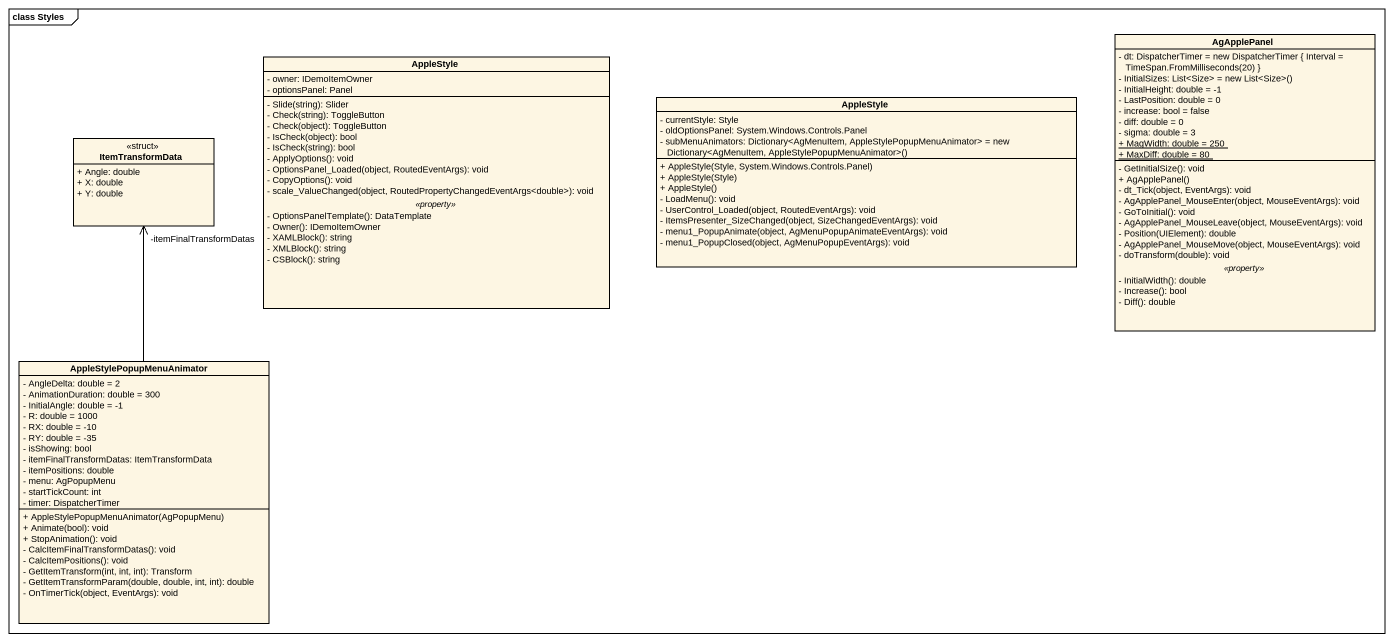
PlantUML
@startuml
mainframe class Styles
hide circle
hide empty members
skinparam classAttributeIconSize 0
class AppleStyle {
  - owner: IDemoItemOwner
  - optionsPanel: Panel
  --
  - Slide(string): Slider
  - Check(string): ToggleButton
  - Check(object): ToggleButton
  - IsCheck(object): bool
  - IsCheck(string): bool
  - ApplyOptions(): void
  - OptionsPanel_Loaded(object, RoutedEventArgs): void
  - CopyOptions(): void
  - scale_ValueChanged(object, RoutedPropertyChangedEventArgs<double>): void
  .. <<property>> ..
  - OptionsPanelTemplate(): DataTemplate
  - Owner(): IDemoItemOwner
  - XAMLBlock(): string
  - XMLBlock(): string
  - CSBlock(): string
}
class AgApplePanel {
  {field} - dt: DispatcherTimer = new DispatcherTimer { Interval = TimeSpan.FromMilliseconds(20) }
  {field} - InitialSizes: List~<Size> = new List~<Size>()
  - InitialHeight: double = -1
  - LastPosition: double = 0
  - increase: bool = false
  - diff: double = 0
  - sigma: double = 3
  {static} + MagWidth: double = 250
  {static} + MaxDiff: double = 80
  --
  - GetInitialSize(): void
  + AgApplePanel()
  - dt_Tick(object, EventArgs): void
  - AgApplePanel_MouseEnter(object, MouseEventArgs): void
  - GoToInitial(): void
  - AgApplePanel_MouseLeave(object, MouseEventArgs): void
  - Position(UIElement): double
  - AgApplePanel_MouseMove(object, MouseEventArgs): void
  - doTransform(double): void
  .. <<property>> ..
  - InitialWidth(): double
  - Increase(): bool
  - Diff(): double
}
class "AppleStyle" as AppleStyle_2 {
  - currentStyle: Style
  - oldOptionsPanel: System.Windows.Controls.Panel
  {field} - subMenuAnimators: Dictionary<AgMenuItem, AppleStylePopupMenuAnimator> = new Dictionary<AgMenuItem, AppleStylePopupMenuAnimator>()
  + AppleStyle(Style, System.Windows.Controls.Panel)
  + AppleStyle(Style)
  + AppleStyle()
  - LoadMenu(): void
  - UserControl_Loaded(object, RoutedEventArgs): void
  - ItemsPresenter_SizeChanged(object, SizeChangedEventArgs): void
  - menu1_PopupAnimate(object, AgMenuPopupAnimateEventArgs): void
  - menu1_PopupClosed(object, AgMenuPopupEventArgs): void
}
class ItemTransformData <<struct>> {
  + Angle: double
  + X: double
  + Y: double
}
class AppleStylePopupMenuAnimator {
  - AngleDelta: double = 2
  - AnimationDuration: double = 300
  - InitialAngle: double = -1
  - R: double = 1000
  - RX: double = -10
  - RY: double = -35
  - isShowing: bool
  - itemFinalTransformDatas: ItemTransformData
  - itemPositions: double
  - menu: AgPopupMenu
  - startTickCount: int
  - timer: DispatcherTimer
  + AppleStylePopupMenuAnimator(AgPopupMenu)
  + Animate(bool): void
  + StopAnimation(): void
  - CalcItemFinalTransformDatas(): void
  - CalcItemPositions(): void
  - GetItemTransform(int, int, int): Transform
  - GetItemTransformParam(double, double, int, int): double
  - OnTimerTick(object, EventArgs): void
}
AppleStylePopupMenuAnimator -up-> "-itemFinalTransformDatas" ItemTransformData
@enduml
